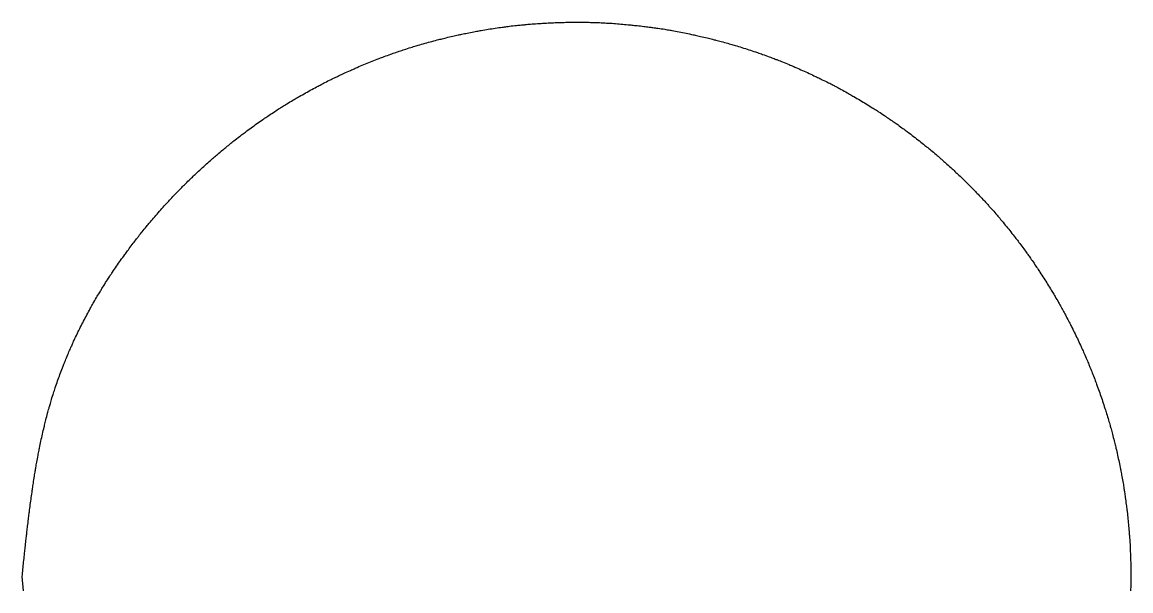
# Model space of a CAD drawing. Extents: x -49 to 228, y 26 to 250.
# Drawn here: x 79.568 to 82.563, y 154.836 to 156.373 of the extents above; entities that cross this region are included whole.
import ezdxf

# ---------------------------------------------------------------- set-up
doc = ezdxf.new("R2010")
doc.units = 0
doc.layers.add('Ebene_1', color=7, linetype='CONTINUOUS')

msp = doc.modelspace()

# ---------------------------------------------------------------- linework, layer by layer
at = {"layer": 'Ebene_1', "color": 1}
msp.add_line((79.571911, 154.836322), (79.568048, 154.875197), dxfattribs=at)
for points in [[(80.941362, 156.368055), (80.947501, 156.368585), (80.953639, 156.368849), (80.959777, 156.369378)], [(80.959777, 156.369378), (80.964487, 156.369643), (80.969223, 156.369908), (80.973933, 156.370172)], [(80.973933, 156.370172), (80.975785, 156.370286), (80.977716, 156.370397), (80.979595, 156.370437)], [(80.979595, 156.370437), (80.985998, 156.370701), (80.992374, 156.37123), (80.998777, 156.371495)], [(80.998777, 156.371495), (81.005153, 156.37176), (81.011556, 156.372024), (81.017933, 156.372289)], [(81.017933, 156.372289), (81.024336, 156.372498), (81.030712, 156.372553), (81.037115, 156.372818)], [(81.037115, 156.372818), (81.038967, 156.37285), (81.040899, 156.372876), (81.042777, 156.372897)], [(81.042777, 156.372897), (81.047513, 156.372956), (81.052249, 156.373001), (81.056959, 156.373046)], [(81.056959, 156.373046), (81.063124, 156.373106), (81.069262, 156.373173), (81.075427, 156.373125)], [(81.075427, 156.373125), (81.080163, 156.373091), (81.084899, 156.372987), (81.089635, 156.372895)], [(81.089635, 156.372895), (81.092942, 156.372831), (81.09625, 156.37277), (81.099583, 156.372715)], [(81.099583, 156.372715), (81.104319, 156.372635), (81.109029, 156.372569), (81.113765, 156.37245)], [(81.113765, 156.37245), (81.11993, 156.372268), (81.126068, 156.371921), (81.132233, 156.371656)], [(81.132233, 156.371656), (81.136969, 156.371421), (81.141705, 156.371127), (81.146415, 156.370863)], [(81.146415, 156.370863), (81.148267, 156.370757), (81.150198, 156.370646), (81.152077, 156.370598)], [(81.152077, 156.370598), (81.15848, 156.370334), (81.164856, 156.369804), (81.171259, 156.369275)], [(81.171259, 156.369275), (81.177635, 156.368746), (81.184012, 156.368217), (81.190388, 156.367688)], [(80.745941, 156.338502), (80.749248, 156.339295), (80.752529, 156.339824), (80.75581, 156.340618)], [(80.75581, 156.340618), (80.76052, 156.341677), (80.765203, 156.342735), (80.769912, 156.343661)], [(80.769912, 156.343661), (80.776024, 156.344984), (80.782163, 156.346042), (80.788301, 156.347153)], [(80.788301, 156.347153), (80.793037, 156.347947), (80.797747, 156.349005), (80.802483, 156.349799)], [(80.802483, 156.349799), (80.804335, 156.350064), (80.806266, 156.350593), (80.808171, 156.350858)], [(80.808171, 156.350858), (80.814468, 156.351916), (80.820765, 156.352974), (80.827089, 156.354006)], [(80.827089, 156.354006), (80.833412, 156.355064), (80.839736, 156.356123), (80.84606, 156.356917)], [(80.84606, 156.356917), (80.852383, 156.357975), (80.858733, 156.358769), (80.865083, 156.359589)], [(80.865083, 156.359589), (80.866935, 156.35984), (80.86884, 156.360118), (80.870719, 156.360383)], [(80.870719, 156.360383), (80.875402, 156.360912), (80.880111, 156.361705), (80.884795, 156.362235)], [(80.884795, 156.362235), (80.890906, 156.363028), (80.896992, 156.363822), (80.903104, 156.364351)], [(80.903104, 156.364351), (80.907813, 156.36488), (80.912549, 156.365145), (80.917259, 156.365674)], [(80.917259, 156.365674), (80.920566, 156.365939), (80.923873, 156.366203), (80.927181, 156.366733)], [(80.927181, 156.366733), (80.931917, 156.367262), (80.936626, 156.367791), (80.941362, 156.368055)], [(81.190388, 156.367688), (81.196738, 156.367159), (81.203115, 156.366629), (81.209465, 156.365836)], [(81.209465, 156.365836), (81.211317, 156.365656), (81.213248, 156.365571), (81.215127, 156.365306)], [(81.215127, 156.365306), (81.219836, 156.364777), (81.224546, 156.364248), (81.229256, 156.363984)], [(81.229256, 156.363984), (81.235367, 156.363454), (81.241506, 156.362661), (81.247618, 156.361867)], [(81.247618, 156.361867), (81.252301, 156.361338), (81.256984, 156.360544), (81.261667, 156.360015)], [(81.261667, 156.360015), (81.264948, 156.359486), (81.268229, 156.359221), (81.27151, 156.358692)], [(81.27151, 156.358692), (81.276219, 156.358163), (81.280929, 156.357369), (81.285612, 156.35684)], [(81.285612, 156.35684), (81.291697, 156.356046), (81.29773, 156.354988), (81.303789, 156.353929)], [(81.303789, 156.353929), (81.308445, 156.353136), (81.313128, 156.352342), (81.317785, 156.351548)], [(81.317785, 156.351548), (81.319637, 156.351284), (81.321516, 156.351019), (81.323394, 156.35049)], [(81.323394, 156.35049), (81.329797, 156.349431), (81.336174, 156.348109), (81.342577, 156.346971)], [(81.342577, 156.346971), (81.348953, 156.345648), (81.35533, 156.34459), (81.36168, 156.34324)], [(81.36168, 156.34324), (81.36803, 156.341917), (81.37438, 156.340594), (81.380703, 156.339271)], [(81.380703, 156.339271), (81.382555, 156.338742), (81.38446, 156.338478), (81.386339, 156.337949)], [(80.618333, 156.304873), (80.622936, 156.306196), (80.627514, 156.307704), (80.632117, 156.309106)], [(80.632117, 156.309106), (80.63397, 156.309635), (80.635795, 156.310165), (80.637647, 156.310694)], [(80.637647, 156.310694), (80.643865, 156.312546), (80.650109, 156.314345), (80.656353, 156.316118)], [(80.656353, 156.316118), (80.662597, 156.31797), (80.668868, 156.319637), (80.675139, 156.32133)], [(80.675139, 156.32133), (80.681383, 156.322918), (80.687653, 156.324664), (80.693951, 156.326278)], [(80.693951, 156.326278), (80.695803, 156.326807), (80.697681, 156.327336), (80.69956, 156.327601)], [(80.69956, 156.327601), (80.704216, 156.328659), (80.7089, 156.329982), (80.713583, 156.331093)], [(80.713583, 156.331093), (80.719668, 156.332681), (80.725727, 156.334083), (80.731839, 156.335459)], [(80.731839, 156.335459), (80.736522, 156.336517), (80.741232, 156.337575), (80.745941, 156.338502)], [(81.386339, 156.337949), (81.391048, 156.33689), (81.395731, 156.335832), (81.400415, 156.334826)], [(81.400415, 156.334826), (81.406526, 156.333504), (81.412638, 156.332154), (81.418697, 156.330646)], [(81.418697, 156.330646), (81.423354, 156.329588), (81.427984, 156.328265), (81.432614, 156.327048)], [(81.432614, 156.327048), (81.435869, 156.326254), (81.439123, 156.32546), (81.442377, 156.324666)], [(81.442377, 156.324666), (81.447034, 156.323608), (81.451691, 156.322285), (81.456321, 156.321121)], [(81.456321, 156.321121), (81.46238, 156.319534), (81.468386, 156.317734), (81.474392, 156.315988)], [(81.474392, 156.315988), (81.479022, 156.314665), (81.483626, 156.313316), (81.488256, 156.311966)], [(81.488256, 156.311966), (81.490108, 156.311437), (81.49196, 156.310908), (81.493786, 156.310379)], [(81.493786, 156.310379), (81.500004, 156.308527), (81.506195, 156.306622), (81.51236, 156.30469)], [(80.532528, 156.275134), (80.537026, 156.276721), (80.541524, 156.27852), (80.545996, 156.280214)], [(80.545996, 156.280214), (80.551843, 156.28233), (80.55769, 156.284632), (80.563617, 156.286696)], [(80.563617, 156.286696), (80.568141, 156.288284), (80.572718, 156.289818), (80.577269, 156.291326)], [(80.577269, 156.291326), (80.580471, 156.292385), (80.583646, 156.293443), (80.586821, 156.294581)], [(80.586821, 156.294581), (80.591372, 156.296168), (80.595896, 156.297729), (80.600473, 156.299237)], [(80.600473, 156.299237), (80.6064, 156.301089), (80.612353, 156.303047), (80.618333, 156.304873)], [(81.51236, 156.30469), (81.518551, 156.302838), (81.524742, 156.300775), (81.530907, 156.298764)], [(81.530907, 156.298764), (81.537072, 156.296647), (81.543237, 156.294689), (81.549375, 156.292599)], [(81.549375, 156.292599), (81.551227, 156.29207), (81.553026, 156.291276), (81.554825, 156.290747)], [(81.554825, 156.290747), (81.559376, 156.289159), (81.563901, 156.287598), (81.568425, 156.286011)], [(81.568425, 156.286011), (81.574325, 156.283894), (81.580199, 156.281883), (81.586046, 156.279714)], [(81.586046, 156.279714), (81.590544, 156.278126), (81.595042, 156.276274), (81.599513, 156.274554)], [(80.467758, 156.24857), (80.46961, 156.249363), (80.471277, 156.250157), (80.473023, 156.250951)], [(80.473023, 156.250951), (80.478977, 156.253597), (80.484956, 156.256031), (80.490962, 156.258518)], [(80.490962, 156.258518), (80.496968, 156.260899), (80.502974, 156.263439), (80.509007, 156.265873)], [(80.509007, 156.265873), (80.515039, 156.268255), (80.521072, 156.270689), (80.527157, 156.273017)], [(80.527157, 156.273017), (80.529009, 156.273811), (80.530729, 156.27434), (80.532528, 156.275134)], [(81.599513, 156.274554), (81.602662, 156.273231), (81.605784, 156.272173), (81.608933, 156.27093)], [(81.608933, 156.27093), (81.613404, 156.269078), (81.617902, 156.26749), (81.622347, 156.265717)], [(81.622347, 156.265717), (81.628141, 156.263336), (81.633909, 156.260981), (81.639677, 156.258547)], [(81.639677, 156.258547), (81.644096, 156.256695), (81.648541, 156.254816), (81.652959, 156.252938)], [(81.652959, 156.252938), (81.654811, 156.252144), (81.656505, 156.25135), (81.658251, 156.250557)], [(81.658251, 156.250557), (81.664204, 156.247911), (81.670157, 156.245397), (81.676084, 156.242751)], [(80.402406, 156.218354), (80.406719, 156.220471), (80.411032, 156.222535), (80.415371, 156.224598)], [(80.415371, 156.224598), (80.418413, 156.225921), (80.42143, 156.227509), (80.424472, 156.228964)], [(80.424472, 156.228964), (80.428812, 156.231081), (80.433124, 156.233144), (80.43749, 156.235155)], [(80.43749, 156.235155), (80.443152, 156.237801), (80.448867, 156.240288), (80.454582, 156.242802)], [(80.454582, 156.242802), (80.458974, 156.244654), (80.463366, 156.246665), (80.467758, 156.24857)], [(81.676084, 156.242751), (81.682011, 156.240106), (81.687911, 156.237433), (81.693811, 156.234708)], [(81.693811, 156.234708), (81.699711, 156.231983), (81.705585, 156.229205), (81.711432, 156.2264)], [(81.711432, 156.2264), (81.713284, 156.225606), (81.714898, 156.224813), (81.716618, 156.224019)], [(81.716618, 156.224019), (81.720931, 156.221902), (81.725243, 156.219839), (81.729556, 156.217748)], [(80.333641, 156.182027), (80.339277, 156.185202), (80.344965, 156.18835), (80.350654, 156.191446)], [(80.350654, 156.191446), (80.356342, 156.194542), (80.362057, 156.197611), (80.367799, 156.200627)], [(80.367799, 156.200627), (80.369386, 156.201421), (80.371185, 156.202479), (80.372905, 156.203299)], [(80.372905, 156.203299), (80.377165, 156.205416), (80.381425, 156.207718), (80.385685, 156.209914)], [(80.385685, 156.209914), (80.391241, 156.212772), (80.396797, 156.215603), (80.402406, 156.218354)], [(81.729556, 156.217748), (81.735165, 156.215023), (81.740801, 156.212324), (81.746357, 156.209493)], [(81.746357, 156.209493), (81.750643, 156.207377), (81.754903, 156.205048), (81.759137, 156.202773)], [(81.759137, 156.202773), (81.7621, 156.201185), (81.76509, 156.199624), (81.768053, 156.198063)], [(81.768053, 156.198063), (81.772313, 156.195947), (81.776573, 156.193592), (81.78078, 156.19129)], [(81.78078, 156.19129), (81.786283, 156.1883), (81.791707, 156.185258), (81.797131, 156.182162)], [(80.283317, 156.152632), (80.288635, 156.155913), (80.294006, 156.159061), (80.299377, 156.16221)], [(80.299377, 156.16221), (80.303505, 156.164591), (80.307632, 156.167078), (80.311786, 156.169486)], [(80.311786, 156.169486), (80.313374, 156.170544), (80.315094, 156.171338), (80.316761, 156.17237)], [(80.316761, 156.17237), (80.32237, 156.175598), (80.327979, 156.178825), (80.333641, 156.182027)], [(81.797131, 156.182162), (81.801311, 156.179781), (81.805492, 156.177426), (81.809672, 156.175045)], [(81.809672, 156.175045), (81.81126, 156.173986), (81.813006, 156.173193), (81.814673, 156.172161)], [(81.814673, 156.172161), (81.820282, 156.168933), (81.825891, 156.165652), (81.831474, 156.162345)], [(81.831474, 156.162345), (81.837056, 156.159037), (81.842586, 156.155704), (81.848116, 156.15229)], [(80.234951, 156.12149), (80.240111, 156.124983), (80.24527, 156.128528), (80.250482, 156.131915)], [(80.250482, 156.131915), (80.254504, 156.134561), (80.258579, 156.137048), (80.262627, 156.139588)], [(80.262627, 156.139588), (80.265458, 156.14144), (80.268315, 156.14316), (80.271146, 156.144959)], [(80.271146, 156.144959), (80.275195, 156.147605), (80.279216, 156.150118), (80.283317, 156.152632)], [(81.848116, 156.15229), (81.853619, 156.148904), (81.859123, 156.145491), (81.8646, 156.142025)], [(81.8646, 156.142025), (81.866187, 156.140966), (81.867854, 156.139908), (81.869468, 156.138929)], [(81.869468, 156.138929), (81.873542, 156.136283), (81.877564, 156.133743), (81.881612, 156.13115)], [(81.881612, 156.13115), (81.886877, 156.127764), (81.892143, 156.124377), (81.897328, 156.120884)], [(80.202381, 156.099027), (80.207646, 156.102758), (80.212938, 156.106488), (80.218283, 156.11014)], [(80.218283, 156.11014), (80.21987, 156.111198), (80.221458, 156.112256), (80.223045, 156.113394)], [(80.223045, 156.113394), (80.227014, 156.116093), (80.230983, 156.118792), (80.234951, 156.12149)], [(81.897328, 156.120884), (81.901297, 156.118212), (81.90524, 156.11546), (81.909182, 156.112735)], [(81.909182, 156.112735), (81.911933, 156.110883), (81.914712, 156.108925), (81.91749, 156.107047)], [(81.91749, 156.107047), (81.921458, 156.104348), (81.925427, 156.101649), (81.92937, 156.098898)], [(80.154915, 156.06397), (80.158725, 156.06688), (80.162561, 156.069791), (80.166371, 156.072675)], [(80.166371, 156.072675), (80.167959, 156.073733), (80.169441, 156.075056), (80.170975, 156.076141)], [(80.170975, 156.076141), (80.176161, 156.08003), (80.181373, 156.083867), (80.186612, 156.087677)], [(80.186612, 156.087677), (80.191851, 156.091487), (80.197116, 156.09527), (80.202381, 156.099027)], [(81.92937, 156.098898), (81.934502, 156.095299), (81.93953, 156.091595), (81.944583, 156.087864)], [(81.944583, 156.087864), (81.948446, 156.085007), (81.952335, 156.082176), (81.956198, 156.079318)], [(81.956198, 156.079318), (81.957786, 156.07826), (81.959267, 156.076937), (81.960828, 156.075879)], [(81.960828, 156.075879), (81.966041, 156.072016), (81.971227, 156.0681), (81.976386, 156.064158)], [(80.121048, 156.037115), (80.123694, 156.039231), (80.126287, 156.041348), (80.128906, 156.043465)], [(80.128906, 156.043465), (80.132637, 156.046481), (80.136341, 156.04955), (80.140098, 156.052513)], [(80.140098, 156.052513), (80.144993, 156.056403), (80.149941, 156.060186), (80.154915, 156.06397)], [(81.976386, 156.064158), (81.981545, 156.060215), (81.986652, 156.056247), (81.991758, 156.052225)], [(81.991758, 156.052225), (81.996865, 156.04823), (82.001945, 156.044182), (82.006972, 156.040107)], [(82.006972, 156.040107), (82.008559, 156.038784), (82.009962, 156.037726), (82.011443, 156.036482)], [(80.084642, 156.006529), (80.088266, 156.009677), (80.091918, 156.012799), (80.095542, 156.015922)], [(80.095542, 156.015922), (80.100278, 156.019996), (80.104988, 156.024097), (80.109803, 156.028066)], [(80.109803, 156.028066), (80.113508, 156.031135), (80.117291, 156.034125), (80.121048, 156.037115)], [(82.011443, 156.036482), (82.015174, 156.03344), (82.018878, 156.030397), (82.022582, 156.027354)], [(82.022582, 156.027354), (82.027424, 156.023385), (82.032266, 156.019443), (82.037002, 156.015369)], [(82.037002, 156.015369), (82.040653, 156.012246), (82.044225, 156.009045), (82.047823, 156.005844)], [(80.051383, 155.97679), (80.056146, 155.981182), (80.060935, 155.985547), (80.06575, 155.98986)], [(80.06575, 155.98986), (80.070566, 155.994173), (80.075434, 155.998485), (80.080302, 156.002745)], [(80.080302, 156.002745), (80.081625, 156.004068), (80.083186, 156.005391), (80.084642, 156.006529)], [(82.047823, 156.005844), (82.050469, 156.003727), (82.052877, 156.001399), (82.055417, 155.999203)], [(82.055417, 155.999203), (82.059042, 155.996054), (82.062667, 155.992932), (82.066265, 155.98973)], [(82.066265, 155.98973), (82.070922, 155.985576), (82.075499, 155.981317), (82.080076, 155.977057)], [(80.00913, 155.936494), (80.013548, 155.940912), (80.018072, 155.945225), (80.022597, 155.949564)], [(80.022597, 155.949564), (80.026063, 155.952898), (80.029555, 155.956232), (80.033021, 155.959539)], [(80.033021, 155.959539), (80.034344, 155.960862), (80.0358, 155.962185), (80.037202, 155.963508)], [(80.037202, 155.963508), (80.041911, 155.967953), (80.046621, 155.972398), (80.051383, 155.97679)], [(82.080076, 155.977057), (82.083595, 155.973776), (82.087114, 155.970495), (82.090633, 155.967214)], [(82.090633, 155.967214), (82.091956, 155.965891), (82.093438, 155.964569), (82.09484, 155.963272)], [(82.09484, 155.963272), (82.09955, 155.958827), (82.104259, 155.954356), (82.108916, 155.949831)], [(82.108916, 155.949831), (82.113572, 155.945307), (82.118203, 155.940756), (82.12278, 155.936179)], [(79.991879, 155.918952), (79.99426, 155.921333), (79.996615, 155.923767), (79.99897, 155.926175)], [(79.99897, 155.926175), (80.002356, 155.929614), (80.005716, 155.93308), (80.00913, 155.936494)], [(82.12278, 155.936179), (82.127384, 155.931601), (82.131961, 155.927024), (82.136485, 155.922394)], [(82.136485, 155.922394), (82.137808, 155.921071), (82.139158, 155.919642), (82.140507, 155.918266)], [(79.95915, 155.884318), (79.962404, 155.887863), (79.965658, 155.891382), (79.968939, 155.894928)], [(79.968939, 155.894928), (79.973199, 155.899531), (79.977459, 155.904109), (79.981798, 155.908633)], [(79.981798, 155.908633), (79.985132, 155.912099), (79.988518, 155.915539), (79.991879, 155.918952)], [(82.140507, 155.918266), (82.143841, 155.9148), (82.147175, 155.911334), (82.150508, 155.907895)], [(82.150508, 155.907895), (82.154847, 155.903397), (82.15916, 155.898899), (82.16342, 155.894322)], [(82.16342, 155.894322), (82.166674, 155.890803), (82.169902, 155.887231), (82.173104, 155.883659)], [(79.929305, 155.850927), (79.933565, 155.855849), (79.937851, 155.860717), (79.94219, 155.865585)], [(79.94219, 155.865585), (79.946503, 155.870427), (79.950868, 155.875269), (79.95526, 155.880058)], [(79.95526, 155.880058), (79.956583, 155.881381), (79.957906, 155.882889), (79.95915, 155.884318)], [(82.173104, 155.883659), (82.175485, 155.881278), (82.177602, 155.878685), (82.179877, 155.876198)], [(82.179877, 155.876198), (82.183105, 155.872652), (82.186333, 155.869133), (82.189508, 155.865535)], [(82.189508, 155.865535), (82.193662, 155.860852), (82.19771, 155.856063), (82.201758, 155.8513)], [(79.903772, 155.820765), (79.906815, 155.824416), (79.909858, 155.828067), (79.912927, 155.831719)], [(79.912927, 155.831719), (79.91425, 155.833306), (79.915308, 155.834629), (79.916605, 155.836084)], [(79.916605, 155.836084), (79.920812, 155.841058), (79.925045, 155.846006), (79.929305, 155.850927)], [(82.201758, 155.8513), (82.20488, 155.847623), (82.208002, 155.843971), (82.211098, 155.840294)], [(82.211098, 155.840294), (82.212421, 155.838706), (82.213479, 155.837357), (82.214828, 155.835875)], [(82.214828, 155.835875), (82.21893, 155.83098), (82.223004, 155.826059), (82.227026, 155.821085)], [(79.883161, 155.79518), (79.886098, 155.798937), (79.889009, 155.802694), (79.891998, 155.806424)], [(79.891998, 155.806424), (79.895861, 155.81124), (79.89983, 155.816002), (79.903772, 155.820765)], [(82.227026, 155.821085), (82.231047, 155.816137), (82.235069, 155.811163), (82.239038, 155.806136)], [(82.239038, 155.806136), (82.243007, 155.801135), (82.246922, 155.796082), (82.250838, 155.791028)], [(79.857021, 155.761181), (79.860698, 155.766181), (79.86435, 155.771155), (79.868133, 155.776077)], [(79.868133, 155.776077), (79.871043, 155.77986), (79.874007, 155.783591), (79.87697, 155.787322)], [(79.87697, 155.787322), (79.879087, 155.789967), (79.881098, 155.79256), (79.883161, 155.79518)], [(82.250838, 155.791028), (82.251897, 155.789441), (82.25322, 155.788039), (82.254304, 155.78653)], [(82.254304, 155.78653), (82.257188, 155.782773), (82.260046, 155.77899), (82.26293, 155.775233)], [(82.26293, 155.775233), (82.26666, 155.770338), (82.270365, 155.765443), (82.273989, 155.760469)], [(79.834002, 155.729351), (79.837706, 155.73459), (79.841463, 155.739802), (79.84522, 155.745015)], [(79.84522, 155.745015), (79.846278, 155.746602), (79.847337, 155.74811), (79.84858, 155.749645)], [(79.84858, 155.749645), (79.851385, 155.753481), (79.854216, 155.757318), (79.857021, 155.761181)], [(82.273989, 155.760469), (82.276767, 155.756633), (82.279493, 155.752743), (82.282244, 155.74888)], [(82.282244, 155.74888), (82.284096, 155.746181), (82.286081, 155.743483), (82.288012, 155.740784)], [(82.288012, 155.740784), (82.290764, 155.736948), (82.293568, 155.733138), (82.296267, 155.729248)], [(79.812147, 155.697575), (79.815719, 155.702919), (79.819317, 155.708238), (79.822969, 155.713529)], [(79.822969, 155.713529), (79.82662, 155.718821), (79.830271, 155.724113), (79.834002, 155.729351)], [(82.296267, 155.729248), (82.299813, 155.724195), (82.303199, 155.719062), (82.306612, 155.713929)], [(82.306612, 155.713929), (82.309258, 155.709986), (82.311878, 155.706044), (82.314497, 155.702102)], [(79.791086, 155.665349), (79.794367, 155.670587), (79.797754, 155.675747), (79.801167, 155.680933)], [(79.801167, 155.680933), (79.803813, 155.684901), (79.806379, 155.68887), (79.808999, 155.692839)], [(79.808999, 155.692839), (79.810057, 155.694426), (79.811115, 155.695987), (79.812147, 155.697575)], [(82.314497, 155.702102), (82.315555, 155.700514), (82.316614, 155.698953), (82.317619, 155.697366)], [(82.317619, 155.697366), (82.321138, 155.692021), (82.324604, 155.68665), (82.328044, 155.681279)], [(82.328044, 155.681279), (82.331483, 155.675882), (82.334896, 155.670484), (82.338257, 155.665034)], [(79.778492, 155.644764), (79.780344, 155.647595), (79.781958, 155.650426), (79.783678, 155.653257)], [(79.783678, 155.653257), (79.786059, 155.657305), (79.788573, 155.661353), (79.791086, 155.665349)], [(82.338257, 155.665034), (82.341617, 155.65961), (82.344977, 155.654159), (82.348258, 155.648683)], [(79.761823, 155.616559), (79.764866, 155.62193), (79.767882, 155.627328), (79.771031, 155.63262)], [(79.771031, 155.63262), (79.773412, 155.636694), (79.775979, 155.640742), (79.778492, 155.644764)], [(82.348258, 155.648683), (82.349316, 155.647095), (82.35011, 155.645428), (82.351195, 155.643814)], [(82.351195, 155.643814), (82.353576, 155.639766), (82.356037, 155.635691), (82.358444, 155.631617)], [(82.358444, 155.631617), (82.361593, 155.626325), (82.364741, 155.62106), (82.367758, 155.615689)], [(79.742826, 155.582296), (79.745869, 155.587932), (79.748965, 155.593567), (79.75206, 155.599176)], [(79.75206, 155.599176), (79.752854, 155.600764), (79.753912, 155.602484), (79.754838, 155.60415)], [(79.754838, 155.60415), (79.75722, 155.608304), (79.759495, 155.612432), (79.761823, 155.616559)], [(82.367758, 155.615689), (82.370139, 155.611561), (82.372308, 155.607408), (82.374584, 155.603254)], [(82.374584, 155.603254), (82.376171, 155.600343), (82.377759, 155.597433), (82.379373, 155.594549)], [(82.379373, 155.594549), (82.381754, 155.590395), (82.384003, 155.586267), (82.386252, 155.582113)], [(79.725099, 155.548138), (79.727957, 155.55388), (79.730867, 155.559595), (79.733831, 155.565283)], [(79.733831, 155.565283), (79.736767, 155.570972), (79.739784, 155.57666), (79.742826, 155.582296)], [(82.386252, 155.582113), (82.389189, 155.576689), (82.391993, 155.571213), (82.394798, 155.565736)], [(82.394798, 155.565736), (82.396915, 155.561529), (82.399137, 155.557295), (82.401254, 155.553062)], [(79.70851, 155.513848), (79.711156, 155.519431), (79.713802, 155.524908), (79.7165, 155.530411)], [(79.7165, 155.530411), (79.718617, 155.534644), (79.720628, 155.538878), (79.722718, 155.543085)], [(79.722718, 155.543085), (79.723512, 155.544672), (79.724306, 155.546445), (79.725099, 155.548138)], [(82.401254, 155.553062), (82.402048, 155.551475), (82.402841, 155.549675), (82.4039, 155.547982)], [(82.4039, 155.547982), (82.406757, 155.542267), (82.409588, 155.536552), (82.412393, 155.530811)], [(82.412393, 155.530811), (82.415197, 155.525069), (82.417976, 155.519301), (82.420701, 155.513533)], [(79.698747, 155.491914), (79.70007, 155.494904), (79.701446, 155.49792), (79.702768, 155.500937)], [(79.702768, 155.500937), (79.704621, 155.505249), (79.706552, 155.509562), (79.70851, 155.513848)], [(82.420701, 155.513533), (82.423426, 155.507739), (82.426098, 155.501918), (82.428744, 155.496124)], [(79.685967, 155.462016), (79.688349, 155.467705), (79.690518, 155.473393), (79.692952, 155.479003)], [(79.692952, 155.479003), (79.694805, 155.483315), (79.696789, 155.487602), (79.698747, 155.491914)], [(82.428744, 155.496124), (82.429538, 155.494272), (82.430332, 155.492684), (82.431125, 155.490964)], [(82.431125, 155.490964), (82.432977, 155.486652), (82.435015, 155.482339), (82.436946, 155.478026)], [(82.436946, 155.478026), (82.439592, 155.472417), (82.442026, 155.466808), (82.444407, 155.461146)], [(79.671786, 155.425821), (79.673902, 155.431774), (79.676284, 155.437701), (79.678586, 155.443628)], [(79.678586, 155.443628), (79.679379, 155.44548), (79.679908, 155.447147), (79.680702, 155.448893)], [(79.680702, 155.448893), (79.682554, 155.453285), (79.684195, 155.457651), (79.685967, 155.462016)], [(82.444407, 155.461146), (82.44626, 155.45678), (82.448006, 155.452362), (82.449805, 155.44797)], [(82.449805, 155.44797), (82.451128, 155.4449), (82.452186, 155.441831), (82.453588, 155.438762)], [(79.665277, 155.407909), (79.667394, 155.413889), (79.669563, 155.419868), (79.671786, 155.425821)], [(82.453588, 155.438762), (82.455441, 155.434396), (82.45724, 155.430031), (82.458986, 155.425639)], [(82.458986, 155.425639), (82.461367, 155.419924), (82.463378, 155.414156), (82.465548, 155.408388)], [(79.652762, 155.370894), (79.65435, 155.375418), (79.655699, 155.379943), (79.657181, 155.384467)], [(79.657181, 155.384467), (79.65771, 155.386319), (79.658504, 155.388092), (79.659033, 155.389891)], [(79.659033, 155.389891), (79.66115, 155.395923), (79.66316, 155.401903), (79.665277, 155.407909)], [(82.465548, 155.408388), (82.467135, 155.403969), (82.468855, 155.399524), (82.470495, 155.395106)], [(82.470495, 155.395106), (82.471025, 155.393254), (82.471818, 155.39156), (82.472347, 155.389788)], [(82.472347, 155.389788), (82.474464, 155.383702), (82.476792, 155.37759), (82.478936, 155.371479)], [(79.643264, 155.339435), (79.644587, 155.344039), (79.64591, 155.348616), (79.647153, 155.353193)], [(79.647153, 155.353193), (79.649005, 155.35912), (79.650857, 155.36502), (79.652762, 155.370894)], [(82.478936, 155.371479), (82.481052, 155.365367), (82.483195, 155.359228), (82.485233, 155.353064)], [(82.485233, 155.353064), (82.487349, 155.346925), (82.489334, 155.34076), (82.491292, 155.334596)], [(79.636649, 155.316125), (79.637972, 155.320702), (79.639295, 155.32528), (79.640538, 155.32983)], [(79.640538, 155.32983), (79.641332, 155.333032), (79.642391, 155.336233), (79.643264, 155.339435)], [(82.491292, 155.334596), (82.491821, 155.332744), (82.49235, 155.330918), (82.493144, 155.329092)], [(82.493144, 155.329092), (82.494467, 155.324515), (82.496028, 155.319911), (82.497483, 155.315334)], [(79.628632, 155.284269), (79.629691, 155.288899), (79.631013, 155.293503), (79.632045, 155.298133)], [(79.632045, 155.298133), (79.633633, 155.304139), (79.635009, 155.310145), (79.636649, 155.316125)], [(82.497483, 155.315334), (82.499335, 155.309381), (82.501266, 155.303428), (82.503013, 155.297448)], [(82.503013, 155.297448), (82.504336, 155.292844), (82.505658, 155.288188), (82.506849, 155.283558)], [(79.622917, 155.259954), (79.62424, 155.266225), (79.625801, 155.272469), (79.627309, 155.278713)], [(79.627309, 155.278713), (79.627838, 155.280565), (79.628103, 155.282417), (79.628632, 155.284269)], [(82.506849, 155.283558), (82.507643, 155.280303), (82.508701, 155.277075), (82.509548, 155.273821)], [(82.509548, 155.273821), (82.510871, 155.269191), (82.512194, 155.264534), (82.513437, 155.259877)], [(79.614768, 155.222277), (79.616091, 155.228574), (79.617414, 155.234872), (79.618737, 155.241142)], [(79.618737, 155.241142), (79.62006, 155.247413), (79.621488, 155.253683), (79.622917, 155.259954)], [(82.513437, 155.259877), (82.515025, 155.253845), (82.516533, 155.247786), (82.518041, 155.241753)], [(82.518041, 155.241753), (82.519099, 155.237097), (82.520422, 155.23244), (82.521454, 155.227783)], [(79.607466, 155.184204), (79.608524, 155.190316), (79.609847, 155.196428), (79.610958, 155.202539)], [(79.610958, 155.202539), (79.611752, 155.207249), (79.61281, 155.211959), (79.61371, 155.216642)], [(79.61371, 155.216642), (79.613974, 155.218494), (79.614503, 155.220399), (79.614768, 155.222277)], [(82.521454, 155.227783), (82.521983, 155.225931), (82.522248, 155.224053), (82.522777, 155.222201)], [(82.522777, 155.222201), (82.524365, 155.215877), (82.52574, 155.209554), (82.527143, 155.203204)], [(82.527143, 155.203204), (82.528466, 155.19688), (82.529947, 155.19053), (82.53127, 155.18418)], [(79.605084, 155.170049), (79.605878, 155.174785), (79.606672, 155.179494), (79.607466, 155.184204)], [(82.53127, 155.18418), (82.532593, 155.17783), (82.533916, 155.17148), (82.535133, 155.16513)], [(79.598285, 155.127477), (79.599078, 155.133642), (79.600137, 155.139807), (79.601116, 155.145972)], [(79.601116, 155.145972), (79.601909, 155.150708), (79.602703, 155.155417), (79.603497, 155.160127)], [(79.603497, 155.160127), (79.604026, 155.163434), (79.604555, 155.166741), (79.605084, 155.170049)], [(82.535133, 155.16513), (82.535398, 155.163278), (82.535927, 155.161346), (82.536191, 155.159468)], [(82.536191, 155.159468), (82.536985, 155.154758), (82.538043, 155.150022), (82.53889, 155.145313)], [(82.53889, 155.145313), (82.539948, 155.139174), (82.541271, 155.133063), (82.542277, 155.126898)], [(79.595374, 155.10758), (79.595639, 155.109433), (79.595903, 155.111364), (79.596168, 155.113269)], [(79.596168, 155.113269), (79.596962, 155.118005), (79.597491, 155.122741), (79.598285, 155.127477)], [(82.542277, 155.126898), (82.543071, 155.122162), (82.543864, 155.117373), (82.544393, 155.11261)], [(82.544393, 155.11261), (82.544923, 155.109276), (82.545452, 155.105969), (82.545981, 155.102635)], [(79.590003, 155.069163), (79.590797, 155.075566), (79.591855, 155.081969), (79.592649, 155.088372)], [(79.592649, 155.088372), (79.593443, 155.094775), (79.594501, 155.101178), (79.595374, 155.10758)], [(82.545981, 155.102635), (82.546775, 155.097899), (82.547568, 155.093163), (82.548098, 155.088401)], [(82.548098, 155.088401), (82.548891, 155.08221), (82.549685, 155.076018), (82.550479, 155.069827)], [(79.587622, 155.049901), (79.588416, 155.056331), (79.589209, 155.062734), (79.590003, 155.069163)], [(82.550479, 155.069827), (82.551008, 155.065065), (82.551802, 155.060276), (82.552331, 155.055513)], [(82.552331, 155.055513), (82.552569, 155.053661), (82.55286, 155.051703), (82.553125, 155.049772)], [(79.582595, 155.011113), (79.583388, 155.017358), (79.584182, 155.023575), (79.584976, 155.029793)], [(79.584976, 155.029793), (79.585505, 155.034582), (79.586034, 155.039371), (79.586828, 155.04416)], [(79.586828, 155.04416), (79.587069, 155.046012), (79.587357, 155.047996), (79.587622, 155.049901)], [(82.553125, 155.049772), (82.553918, 155.043342), (82.554712, 155.036886), (82.555241, 155.030457)], [(82.555241, 155.030457), (82.555771, 155.024001), (82.556564, 155.017545), (82.557093, 155.01109)], [(79.579949, 154.986719), (79.580213, 154.990079), (79.580743, 154.993413), (79.581007, 154.996773)], [(79.581007, 154.996773), (79.581536, 155.001562), (79.582066, 155.006324), (79.582595, 155.011113)], [(82.557093, 155.01109), (82.557623, 155.004634), (82.558152, 154.998178), (82.558681, 154.991722)], [(82.558681, 154.991722), (82.558837, 154.98987), (82.558946, 154.987886), (82.55921, 154.985954)], [(79.576245, 154.953619), (79.577038, 154.959864), (79.577568, 154.966108), (79.578361, 154.972325)], [(79.578361, 154.972325), (79.578891, 154.977114), (79.57942, 154.98193), (79.579949, 154.986719)], [(82.55921, 154.985954), (82.559475, 154.981165), (82.560004, 154.97635), (82.560268, 154.971561)], [(82.560268, 154.971561), (82.560798, 154.965317), (82.561062, 154.959099), (82.561327, 154.952855)], [(79.572011, 154.914038), (79.572805, 154.92052), (79.573334, 154.927002), (79.574128, 154.933458)], [(79.574128, 154.933458), (79.574332, 154.93531), (79.574657, 154.937295), (79.574657, 154.939226)], [(79.574657, 154.939226), (79.575186, 154.944015), (79.575716, 154.94883), (79.576245, 154.953619)], [(82.561327, 154.952855), (82.561536, 154.948066), (82.561591, 154.94325), (82.561856, 154.938461)], [(82.561856, 154.938461), (82.561962, 154.935101), (82.562086, 154.931741), (82.562121, 154.928381)], [(79.569895, 154.894617), (79.570424, 154.9011), (79.571218, 154.907582), (79.572011, 154.914038)], [(82.562121, 154.928381), (82.562324, 154.923592), (82.56265, 154.918776), (82.56265, 154.913988)], [(82.56265, 154.913988), (82.562848, 154.907743), (82.562888, 154.901499), (82.562914, 154.895255)], [(79.568043, 154.875197), (79.568572, 154.881679), (79.569366, 154.888162), (79.569895, 154.894617)], [(82.563036, 154.875067), (82.563039, 154.868585), (82.562988, 154.862103), (82.562901, 154.85562)], [(82.562914, 154.895255), (82.562954, 154.89044), (82.562999, 154.885624), (82.56302, 154.880835)], [(82.56302, 154.880835), (82.563031, 154.878983), (82.563036, 154.876972), (82.563036, 154.875067)], [(82.562901, 154.85562), (82.562811, 154.849138), (82.562684, 154.842656), (82.562372, 154.836174)]]:
    msp.add_open_spline(points, degree=3, dxfattribs=at)

doc.saveas('drawing.dxf')
